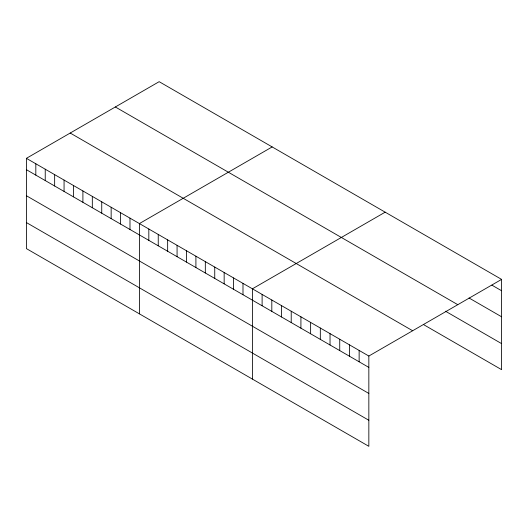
<?xml version="1.0" encoding="UTF-8"?>
<svg xmlns="http://www.w3.org/2000/svg" width="528" height="528" viewBox="0 0 528 528"><rect width="100%" height="100%" fill="white"/><g stroke="black" fill="none" stroke-linecap="round" stroke-linejoin="round"><path stroke-width="0.79" d="M26.4 158.334L368.841 356.037L368.841 446.318L26.4 248.609L26.4 158.334L159.159 81.682L501.6 279.391L501.6 369.666L423.977 324.852M272.164 146.929L139.405 223.575L139.405 313.85M385.169 212.17L252.41 288.816L252.41 379.097M368.841 356.037L501.6 279.391M491.898 285.146L501.6 290.743M469.029 297.983L501.6 316.787M115.348 106.979L457.789 304.682M445.467 311.21L501.6 343.622M70.211 133.036L412.652 330.746M26.4 169.686L368.841 367.396M26.4 195.736L368.841 393.439M26.4 222.565L368.841 420.268M359.139 350.44L359.139 361.792M349.437 344.837L349.437 356.189M339.735 339.233L339.735 350.592M330.026 333.63L330.026 344.989M320.324 328.033L320.324 339.385M310.622 322.43L310.622 333.782M300.92 316.826L300.92 328.185M291.218 311.223L291.218 322.582M281.516 305.626L281.516 316.978M271.814 300.023L271.814 311.375M262.112 294.419L262.112 305.778M242.992 283.384L242.992 294.736M233.574 277.946L233.574 289.298M224.156 272.507L224.156 283.866M214.744 267.069L214.744 278.428M205.326 261.637L205.326 272.989M195.908 256.199L195.908 267.551M186.49 250.76L186.49 262.119M177.071 245.322L177.071 256.681M167.653 239.884L167.653 251.242M158.242 234.452L158.242 245.804M148.823 229.013L148.823 240.365M129.987 218.137L129.987 229.495M120.569 212.705L120.569 224.057M111.151 207.266L111.151 218.618M101.739 201.828L101.739 213.187M92.321 196.39L92.321 207.748M82.903 190.958L82.903 202.31M73.484 185.519L73.484 196.871M64.066 180.081L64.066 191.44M54.648 174.643L54.648 186.001M45.236 169.204L45.236 180.563M35.818 163.772L35.818 175.124"/></g></svg>
